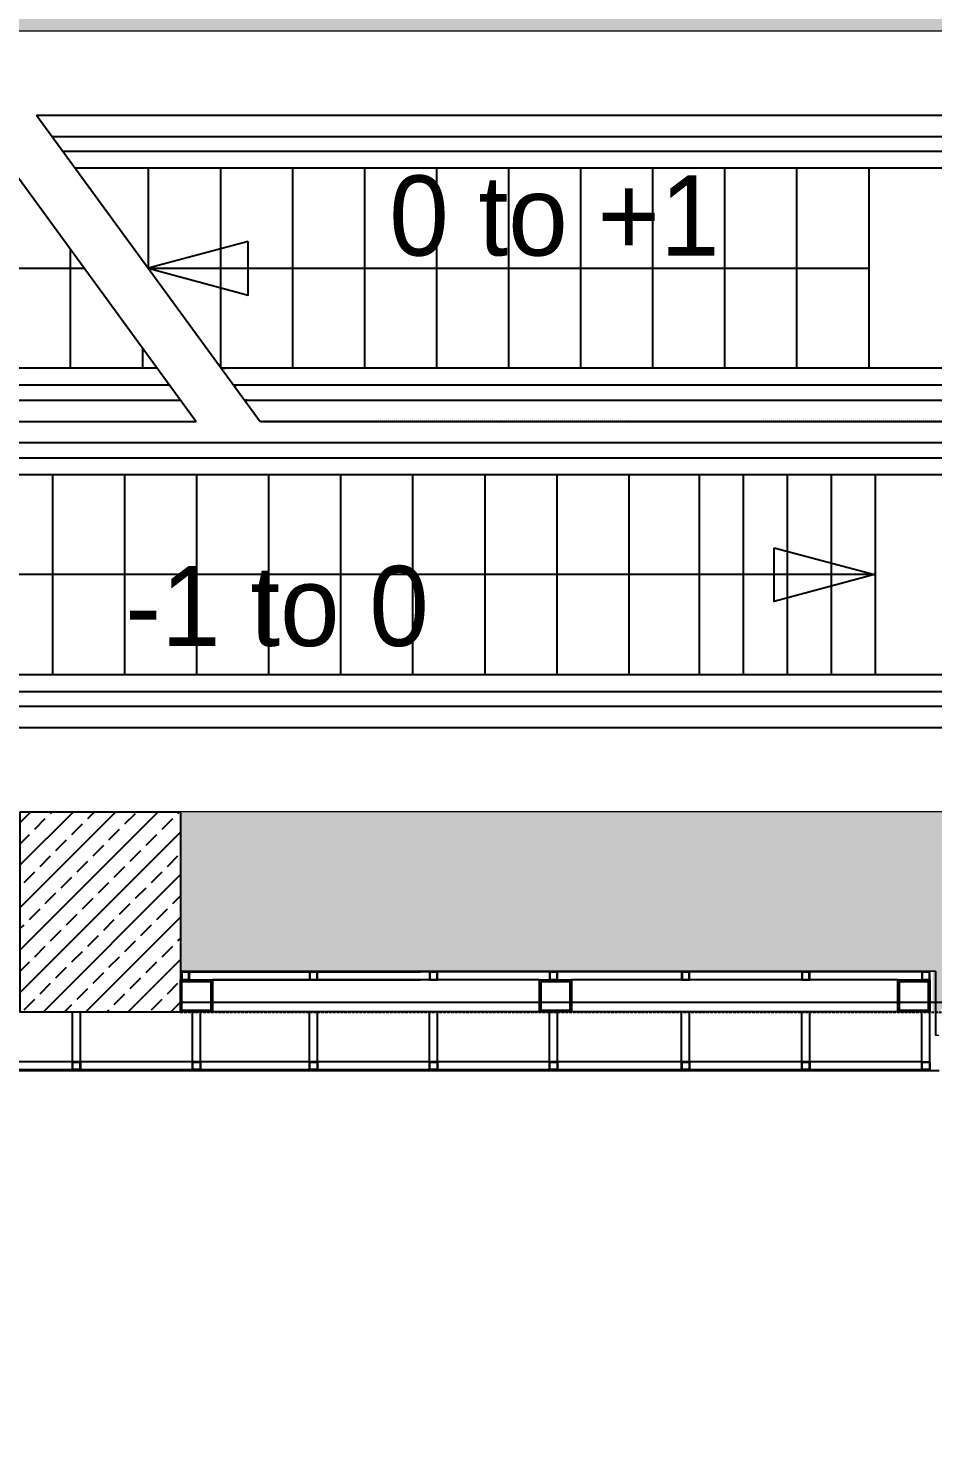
# Model space of a CAD drawing. Header units: metres. Extents: x -11920 to 1298, y -8631 to 433.
# Drawn here: x -2594 to -2143, y -8624 to -7915 of the extents above; entities that cross this region are included whole.
import ezdxf

# ---------------------------------------------------------------- set-up
doc = ezdxf.new("R2010")
doc.units = ezdxf.units.M
doc.header["$LTSCALE"] = 0.01
doc.header["$MEASUREMENT"] = 0
doc.linetypes.add('DOT2', pattern=[0.125, 0, -0.125])
doc.linetypes.add('HIDDEN', pattern=[9.525, 6.35, -3.175])
doc.layers.get('0').update_dxf_attribs({"color": 30, "lineweight": 0})
for name, color, linetype, lineweight in [('Ag-040', 2, 'Continuous', 20), ('AG-Profile_Aluminium', 122, 'Continuous', 9), ('AG-Slab_Hole', 163, 'Continuous', 20), ('DOS-AG-Floor_PVC', 91, 'Continuous', 15)]:
    doc.layers.add(name, color=color, linetype=linetype, lineweight=lineweight)
for name, color, linetype in [('AG-ELEV-02', 152, 'Continuous'), ('AG-HIDDEN', 9, 'HIDDEN'), ('AR-ESCALATOR', 3, 'Continuous'), ('AR-STEEL', 122, 'Continuous'), ('V-0_Hatch_Concrete', 252, 'Continuous'), ('V-2_Column', 160, 'Continuous')]:
    doc.layers.add(name, color=color, linetype=linetype)
doc.styles.add('IIS IKEA SANS', font='')
doc.styles.get('IIS IKEA SANS').set_extended_font_data('IKEA Sans')

# ---------------------------------------------------------------- blocks, each defined once
blk = doc.blocks.new('150714_ARSA$0$KOLON 80X120')
at = {"layer": 'V-0_Hatch_Concrete'}
h = blk.add_hatch(dxfattribs=at)
h.set_pattern_fill('ANSI33', color=256, scale=60)
h.set_pattern_definition([(45, (-19036.79, -4512.143), (-10.606602, 10.606602), []), (45, (-19026.183, -4512.143), (-10.606602, 10.606602), [7.5, -3.75])])
h.paths.add_polyline_path([(0, 100), (80, 100), (80, 0), (0, 0)])
blk.add_lwpolyline([(0, 100), (80, 100), (80, 0), (0, 0), (0, 100)])
blk = doc.blocks.new('IIS_RoomInfo_2D')
at = {"style": 'IIS IKEA SANS'}
for tag, p, height in [('IIS_ROOMINFO_1:ROOMNAME', (-5.191, 1.615), 2), ('IIS_ROOMINFO_1:ROOMNO', (-5.191, -1.385), 2), ('IIS_ROOMINFO_1:ROOMM2', (-5.191, -3.635), 1.25)]:
    blk.add_attdef(tag, p, '', height=height, dxfattribs=at)
blk = doc.blocks.new('GVEST')
at = {"layer": 'AG-Slab_Hole', "ltscale": 0.3}
for points in [[(-16000, -3700), (-6350, -3700), (-6350, -4070), (-5350, -4070), (-5350, -4120)], [(-6350, -7600), (-11000, -7600)]]:
    blk.add_lwpolyline(points, dxfattribs=at)
at = {"layer": 'AR-ESCALATOR', "color": 140}
blk.add_line((-12039.2, -4120), (-10922, -5650), dxfattribs=at)
at = {"layer": 'AR-ESCALATOR'}
blk.add_line((-11719.2, -4120), (-10602, -5650), dxfattribs=at)
at = {"layer": 'AR-ESCALATOR', "linetype": 'DOT2', "ltscale": 0.001}
blk.add_line((-10602, -5650), (-6922.8, -5650), dxfattribs=at)
at = {"layer": 'AR-ESCALATOR'}
for points in [[(-11719.2, -4120), (-6450.1, -4120), (-6426, -4123.3, -0.286419), (-6411.6, -4134.8, -0.056277), (-6392.3, -4226.5)], [(-6391.9, -4301.5, -0.048643), (-6405.1, -4371, -0.290108), (-6419.2, -4383.3), (-6450.1, -4385), (-11525.7, -4385)], [(-6391.9, -5468.5, 0.048643), (-6405.1, -5399, 0.290108), (-6419.2, -5386.7), (-6450.1, -5385), (-10795.5, -5385)], [(-10595.5, -5650), (-6450.1, -5650), (-6426, -5646.7, 0.286419), (-6411.6, -5635.2, 0.056277), (-6392.3, -5543.5)]]:
    blk.add_lwpolyline(points, format="xyb", dxfattribs=at)
for points in [[(-11641.4, -4226.5), (-5850, -4226.5), (-5850, -4301.5), (-11586.6, -4301.5)], [(-11158.6, -4887.7), (-11158.6, -4385)], [(-10798.6, -5380.8), (-10798.6, -4385)], [(-10438.6, -5385), (-10438.6, -4385)], [(-10078.6, -5385), (-10078.6, -4385)], [(-9718.6, -5385), (-9718.6, -4385)], [(-9358.6, -5385), (-9358.6, -4385)], [(-8998.6, -5385), (-8998.6, -4385)], [(-8638.6, -5385), (-8638.6, -4385)], [(-8278.6, -5385), (-8278.6, -4385)], [(-7918.6, -5385), (-7918.6, -4385)], [(-7558.6, -5385), (-7558.6, -4385)], [(-11160.6, -4885), (-7558.6, -4885)], [(-10781.4, -5385), (-10774.9, -5385)], [(-10679.7, -5543.5), (-5850, -5543.5), (-5850, -5468.5), (-10734.5, -5468.5)], [(-10724.8, -5468.5), (-10718.4, -5468.5)], [(-10718.4, -5468.5), (-10724.8, -5468.5)], [(-10667.6, -5543.5), (-10674.1, -5543.5)], [(-10674.1, -5543.5), (-10667.6, -5543.5)], [(-10595.5, -5650), (-10602, -5650)]]:
    blk.add_lwpolyline(points, dxfattribs=at)
blk.add_lwpolyline([(-10660.6, -4751), (-11160.6, -4885), (-10660.6, -5019)], close=True, dxfattribs=at)
at = {"layer": 'AR-ESCALATOR', "color": 140}
for points in [[(-11548.5, -5385), (-11548.5, -4792)], [(-14087.1, -4885), (-11480.6, -4885)], [(-11188.5, -5385), (-11188.5, -5285)], [(-11115.5, -5385), (-15730.6, -5385)], [(-11054.5, -5468.5), (-16350, -5468.5), (-16350, -5543.5), (-10999.7, -5543.5)], [(-17200, -5650), (-10922, -5650)], [(-5850, -5756.5), (-15950, -5756.5)], [(-15950, -5831.5), (-5850, -5831.5)], [(-15950, -5915), (-6450.1, -5915)], [(-11639.3, -5915), (-11639.3, -6915)], [(-11279.3, -5915), (-11279.3, -6915)], [(-10919.3, -5915), (-10919.3, -6915)], [(-10559.3, -5915), (-10559.3, -6915)], [(-10199.3, -5915), (-10199.3, -6915)], [(-9839.3, -5915), (-9839.3, -6915)], [(-9479.3, -5915), (-9479.3, -6915)], [(-9119.3, -5915), (-9119.3, -6915)], [(-8759.3, -5915), (-8759.3, -6915)], [(-8407.6, -5915), (-8407.6, -6915)], [(-8187.6, -5915), (-8187.6, -6915)], [(-7967.6, -5915), (-7967.6, -6915)], [(-7747.6, -5915), (-7747.6, -6915)], [(-7527.6, -5915), (-7527.6, -6915)], [(-7527.6, -6415), (-15599.3, -6415)], [(-15950, -6915), (-6450.1, -6915)], [(-15950, -6998.5), (-5850, -6998.5)], [(-5850, -7073.5), (-15950, -7073.5)], [(-5150, -7180), (-15950, -7180)]]:
    blk.add_lwpolyline(points, dxfattribs=at)
at = {"layer": 'AR-ESCALATOR', "linetype": 'DOT2', "ltscale": 0.001}
blk.add_lwpolyline([(-6922.8, -5650), (-10602, -5650)], dxfattribs=at)
at = {"layer": 'AR-ESCALATOR', "color": 140}
blk.add_lwpolyline([(-8032.1, -6281), (-7532.1, -6415), (-8032.1, -6549)], close=True, dxfattribs=at)
blk = doc.blocks.new('A$C0D064DF4')
at = {"layer": 'AG-Profile_Aluminium'}
for p, q in [((-7595, -796.3), (-7595, -795.3)), ((-3807.8, -1292.9), (-10091, -1292.9)), ((-10091, -1293.9), (-3807.8, -1293.9))]:
    blk.add_line(p, q, dxfattribs=at)
for points in [[(-6359, -795.3), (-7595, -795.3)], [(-7595, -796.3), (-6359, -796.3)], [(-7541, -795.3), (-3825.5, -795.3), (-3825.5, -1116), (-3811.5, -1116), (-3811.5, -1117), (-3826.5, -1117), (-3826.5, -796.3), (-7541, -796.3)]]:
    blk.add_lwpolyline(points, dxfattribs=at)
blk = doc.blocks.new('A$C671812AB')
at = {"layer": 'AG-ELEV-02'}
for p, q in [((-126.1, -2948.3), (1028.9, -2948.3)), ((3533.9, -2948.3), (-71.1, -2948.3)), ((-11.1, -2988.3), (1028.9, -2988.3)), ((-711.1, -3397.5), (-711.1, -3148.3)), ((-671.1, -3397.5), (-671.1, -3148.3)), ((-111.1, -3397.5), (-111.1, -3148.3)), ((-71.1, -3397.5), (-71.1, -3148.3)), ((473.9, -3397.5), (473.9, -3148.3)), ((513.9, -3397.5), (513.9, -3148.3)), ((1073.9, -3397.5), (1073.9, -3148.3)), ((1113.9, -3397.5), (1113.9, -3148.3)), ((1673.9, -3397.5), (1673.9, -3148.3)), ((1713.9, -3397.5), (1713.9, -3148.3)), ((2333.9, -3397.5), (2333.9, -3148.3)), ((2373.9, -3397.5), (2373.9, -3148.3)), ((2933.9, -3397.5), (2933.9, -3148.3)), ((2973.9, -3397.5), (2973.9, -3148.3)), ((3533.9, -3397.5), (3533.9, -3148.3)), ((3573.9, -3397.5), (3573.9, -3148.3)), ((3533.9, -3397.5), (-2576.1, -3397.5)), ((3533.9, -3437.5), (-2576.1, -3437.5))]:
    blk.add_line(p, q, dxfattribs=at)
at = {"layer": 'AG-ELEV-02', "ltscale": 0.3}
for p, q in [((1623.9, -2988.3), (-11.1, -2988.3)), ((3413.9, -2988.3), (1783.9, -2988.3)), ((1623.9, -3148.3), (-11.1, -3148.3)), ((3413.9, -3148.3), (1783.9, -3148.3))]:
    blk.add_line(p, q, dxfattribs=at)
at = {"layer": 'AG-ELEV-02', "ltscale": 2.5}
blk.add_line((-171.1, -3098.5), (5753.9, -3098.5), dxfattribs=at)
at = {"layer": 'AG-HIDDEN', "ltscale": 200}
blk.add_line((-171.1, -3148.5), (5753.9, -3148.5), dxfattribs=at)
at = {"layer": 'AR-STEEL'}
for points in [[(-126.1, -2988.3), (-126.1, -2948.3), (-166.1, -2948.3), (-166.1, -2988.3)], [(-128.1, -2986.3), (-128.1, -2950.3), (-164.1, -2950.3), (-164.1, -2986.3)], [(513.9, -2988.3), (513.9, -2948.3), (473.9, -2948.3), (473.9, -2988.3)], [(511.9, -2986.3), (511.9, -2950.3), (475.9, -2950.3), (475.9, -2986.3)], [(1113.9, -2988.3), (1113.9, -2948.3), (1073.9, -2948.3), (1073.9, -2988.3)], [(1111.9, -2986.3), (1111.9, -2950.3), (1075.9, -2950.3), (1075.9, -2986.3)], [(1713.9, -2988.3), (1713.9, -2948.3), (1673.9, -2948.3), (1673.9, -2988.3)], [(1711.9, -2986.3), (1711.9, -2950.3), (1675.9, -2950.3), (1675.9, -2986.3)], [(2373.9, -2988.3), (2373.9, -2948.3), (2333.9, -2948.3), (2333.9, -2988.3)], [(2371.9, -2986.3), (2371.9, -2950.3), (2335.9, -2950.3), (2335.9, -2986.3)], [(2973.9, -2988.3), (2973.9, -2948.3), (2933.9, -2948.3), (2933.9, -2988.3)], [(2971.9, -2986.3), (2971.9, -2950.3), (2935.9, -2950.3), (2935.9, -2986.3)], [(3573.9, -2988.3), (3573.9, -2948.3), (3533.9, -2948.3), (3533.9, -2988.3)], [(3571.9, -2986.3), (3571.9, -2950.3), (3535.9, -2950.3), (3535.9, -2986.3)], [(-163.1, -2996.3), (-19.1, -2996.3), (-19.1, -3140.3), (-163.1, -3140.3)], [(1631.9, -2996.3), (1775.9, -2996.3), (1775.9, -3140.3), (1631.9, -3140.3)], [(3421.9, -2996.3), (3565.9, -2996.3), (3565.9, -3140.3), (3421.9, -3140.3)], [(-671.1, -3397.5), (-671.1, -3437.5), (-711.1, -3437.5), (-711.1, -3397.5)], [(-673.1, -3399.5), (-673.1, -3435.5), (-709.1, -3435.5), (-709.1, -3399.5)], [(-71.1, -3397.5), (-71.1, -3437.5), (-111.1, -3437.5), (-111.1, -3397.5)], [(-73.1, -3399.5), (-73.1, -3435.5), (-109.1, -3435.5), (-109.1, -3399.5)], [(513.9, -3397.5), (513.9, -3437.5), (473.9, -3437.5), (473.9, -3397.5)], [(511.9, -3399.5), (511.9, -3435.5), (475.9, -3435.5), (475.9, -3399.5)], [(1113.9, -3397.5), (1113.9, -3437.5), (1073.9, -3437.5), (1073.9, -3397.5)], [(1111.9, -3399.5), (1111.9, -3435.5), (1075.9, -3435.5), (1075.9, -3399.5)], [(1713.9, -3397.5), (1713.9, -3437.5), (1673.9, -3437.5), (1673.9, -3397.5)], [(1711.9, -3399.5), (1711.9, -3435.5), (1675.9, -3435.5), (1675.9, -3399.5)], [(2373.9, -3397.5), (2373.9, -3437.5), (2333.9, -3437.5), (2333.9, -3397.5)], [(2371.9, -3399.5), (2371.9, -3435.5), (2335.9, -3435.5), (2335.9, -3399.5)], [(2973.9, -3397.5), (2973.9, -3437.5), (2933.9, -3437.5), (2933.9, -3397.5)], [(2971.9, -3399.5), (2971.9, -3435.5), (2935.9, -3435.5), (2935.9, -3399.5)], [(3573.9, -3397.5), (3573.9, -3437.5), (3533.9, -3437.5), (3533.9, -3397.5)], [(3571.9, -3399.5), (3571.9, -3435.5), (3535.9, -3435.5), (3535.9, -3399.5)]]:
    blk.add_lwpolyline(points, close=True, dxfattribs=at)
for points in [[(-171.1, -2988.3), (-11.1, -2988.3), (-11.1, -3148.3), (-171.1, -3148.3), (-171.1, -2988.3)], [(1623.9, -2988.3), (1783.9, -2988.3), (1783.9, -3148.3), (1623.9, -3148.3), (1623.9, -2988.3)], [(3413.9, -2988.3), (3573.9, -2988.3), (3573.9, -3148.3), (3413.9, -3148.3), (3413.9, -2988.3)]]:
    blk.add_lwpolyline(points, dxfattribs=at)
blk.add_blockref('A$C0D064DF4', (7428.9, -2148.5))

msp = doc.modelspace()

# ---------------------------------------------------------------- hatches: boundary and pattern name
at = {"layer": 'DOS-AG-Floor_PVC'}
h = msp.add_hatch(dxfattribs=at)
h.set_pattern_fill('CROSS', color=256, scale=100, style=0)
h.set_pattern_definition([(0, (-1930.435, -7585.879), (25, 25), [12.5, -37.5]), (90, (-1924.185, -7592.129), (-25, 25), [12.5, -37.5])])
h.paths.add_polyline_path([(-1178.93, -8368.12), (-1178.93, -8568.12), (-1628.93, -8568.12), (-1628.93, -8368.12)], flags=16)
edge = h.paths.add_edge_path()
edge.add_line((-1671.93, -8624.41), (-1134.91, -8624.41))
edge.add_line((-1134.91, -8624.41), (-1134.83, -8285.98))
edge.add_line((-1134.83, -8285.98), (-1134.83, -8285.88))
edge.add_line((-1134.83, -8285.88), (-1091.93, -8285.88))
edge.add_line((-1091.93, -8285.88), (-1091.93, -8406.82))
edge.add_arc((-1090.05, -8155.21), 251.62, 269.57118, 359.84649)
edge.add_line((-838.44, -8155.88), (-838.44, -7585.88))
edge.add_line((-838.44, -7585.88), (-1930.44, -7585.88))
edge.add_line((-1930.44, -7585.88), (-1930.44, -7174.88))
edge.add_line((-1930.44, -7174.88), (-1911.51, -7174.88))
edge.add_line((-1911.51, -7174.88), (-1911.44, -7174.88))
edge.add_line((-1911.44, -7174.88), (-1911.44, -7084.88))
edge.add_line((-1911.44, -7084.88), (-1930.44, -7084.88))
edge.add_line((-1930.44, -7084.88), (-1930.44, -6982.88))
edge.add_line((-1930.44, -6982.88), (-1911.44, -6982.88))
edge.add_line((-1911.44, -6982.88), (-1911.44, -6872.88))
edge.add_line((-1911.44, -6872.88), (-1930.44, -6872.88))
edge.add_line((-1930.44, -6872.88), (-1930.44, -6822.88))
edge.add_line((-1930.44, -6822.88), (-1911.44, -6822.88))
edge.add_line((-1911.44, -6822.88), (-1911.44, -6732.88))
edge.add_line((-1911.44, -6732.88), (-1930.44, -6732.88))
edge.add_line((-1930.44, -6732.88), (-1930.44, -6625.88))
edge.add_line((-1930.44, -6625.88), (-1584.44, -6625.88))
edge.add_line((-1584.44, -6625.88), (-1584.44, -6467.88))
edge.add_line((-1584.44, -6467.88), (-2135.44, -6467.88))
edge.add_line((-2135.44, -6467.88), (-2135.44, -7500.88))
edge.add_line((-2135.44, -7500.88), (-3578.44, -7500.88))
edge.add_line((-3578.44, -7500.88), (-3578.44, -7460.88))
edge.add_line((-3578.44, -7460.88), (-3848.44, -7460.88))
edge.add_line((-3848.44, -7460.88), (-3848.44, -7500.88))
edge.add_line((-3848.44, -7500.88), (-4013.44, -7500.88))
edge.add_line((-4013.44, -7500.88), (-4013.44, -7460.88))
edge.add_line((-4013.44, -7460.88), (-4283.44, -7460.88))
edge.add_line((-4283.44, -7460.88), (-4283.44, -7500.88))
edge.add_line((-4283.44, -7500.88), (-4341.44, -7500.88))
edge.add_line((-4341.44, -7500.88), (-4341.44, -8015.88))
edge.add_line((-4341.44, -8015.88), (-4198.44, -8015.88))
edge.add_line((-4198.44, -8015.88), (-4198.44, -8095.88))
edge.add_line((-4198.44, -8095.88), (-4278.44, -8095.88))
edge.add_line((-4278.44, -8095.88), (-4278.44, -8305.88))
edge.add_line((-4278.44, -8305.88), (-4198.44, -8305.88))
edge.add_line((-4198.44, -8305.88), (-4198.44, -8400.88))
edge.add_line((-4198.44, -8400.88), (-3438.44, -8400.88))
edge.add_line((-3438.44, -8400.88), (-3438.44, -8305.88))
edge.add_line((-3438.44, -8305.88), (-3358.44, -8305.88))
edge.add_line((-3358.44, -8305.88), (-3358.44, -8400.88))
edge.add_line((-3358.44, -8400.88), (-2764.38, -8400.88))
edge.add_line((-2764.38, -8400.88), (-2764.38, -8385.41))
edge.add_line((-2764.38, -8385.41), (-2598.44, -8385.41))
edge.add_line((-2598.44, -8385.41), (-2598.44, -8306.21))
edge.add_line((-2598.44, -8306.21), (-3018.44, -8305.88))
edge.add_line((-3018.44, -8305.88), (-3018.44, -8115.88))
edge.add_line((-3018.44, -8115.88), (-3118.44, -8115.88))
edge.add_line((-3118.44, -8115.88), (-3118.44, -8110.88))
edge.add_line((-3118.44, -8110.88), (-3138.44, -8110.88))
edge.add_line((-3138.44, -8110.88), (-3138.44, -7957.88))
edge.add_line((-3138.44, -7957.88), (-3118.44, -7957.88))
edge.add_line((-3118.44, -7957.88), (-3118.44, -7952.88))
edge.add_line((-3118.44, -7952.88), (-3018.44, -7952.88))
edge.add_line((-3018.44, -7952.88), (-3018.44, -7915.88))
edge.add_line((-3018.44, -7915.88), (-2053.44, -7915.88))
edge.add_line((-2053.44, -7915.88), (-2053.44, -7952.88))
edge.add_line((-2053.44, -7952.88), (-1953.44, -7952.88))
edge.add_line((-1953.44, -7952.88), (-1953.44, -7957.88))
edge.add_line((-1953.44, -7957.88), (-1933.44, -7957.88))
edge.add_line((-1933.44, -7957.88), (-1933.44, -8263.88))
edge.add_line((-1933.44, -8263.88), (-1953.44, -8263.88))
edge.add_line((-1953.44, -8263.88), (-1953.44, -8268.88))
edge.add_line((-1953.44, -8268.88), (-2053.44, -8268.88))
edge.add_line((-2053.44, -8268.88), (-2053.44, -8305.88))
edge.add_line((-2053.44, -8305.88), (-2518.44, -8305.88))
edge.add_line((-2518.44, -8305.88), (-2518.44, -8385.51))
edge.add_line((-2518.44, -8385.51), (-2142.49, -8385.41))
edge.add_line((-2142.49, -8385.41), (-2142.49, -8406.48))
edge.add_line((-2142.49, -8406.48), (-2139.59, -8406.48))
edge.add_line((-2139.59, -8406.48), (-2139.59, -8406.82))
edge.add_line((-2139.59, -8406.82), (-2135.93, -8400.88))
edge.add_line((-2135.93, -8400.88), (-1758.44, -8400.88))
edge.add_line((-1758.44, -8400.88), (-1758.44, -8305.88))
edge.add_line((-1758.44, -8305.88), (-1714.93, -8305.88))
edge.add_line((-1714.93, -8305.88), (-1714.93, -8285.88))
edge.add_line((-1714.93, -8285.88), (-1671.93, -8285.88))
edge.add_line((-1671.93, -8285.88), (-1671.93, -8624.41))

# ---------------------------------------------------------------- linework, layer by layer
for points in [[(-3358.44, -8400.88), (-2764.38, -8400.88), (-2764.38, -8385.41), (-2598.44, -8385.41), (-2598.44, -8306.21), (-3018.44, -8305.88), (-3018.44, -8115.88), (-3118.44, -8115.88), (-3118.44, -8110.88), (-3138.44, -8110.88), (-3138.44, -7957.88), (-3118.44, -7957.88), (-3118.44, -7952.88), (-3018.44, -7952.88), (-3018.44, -7915.88), (-2053.44, -7915.88)], [(-2053.44, -8305.88), (-2518.44, -8305.88), (-2518.44, -8385.51), (-2142.49, -8385.41)]]:
    msp.add_lwpolyline(points, dxfattribs=at)

# ---------------------------------------------------------------- block references
at = {"xscale": 0.1, "yscale": 0.1, "zscale": 0.1}
msp.add_blockref('A$C671812AB', (-2501.33, -8091.02), dxfattribs=at)
at = {"layer": 'Ag-040', "color": 2, "linetype": 'Continuous', "lineweight": -2, "transparency": 33554610}
ref = msp.add_blockref('IIS_RoomInfo_2D', (-2218.85, -8060.35), dxfattribs=dict(at, xscale=-20, yscale=20, zscale=20))
ref.add_attrib('IIS_ROOMINFO_1:ROOMNAME', '0 to +1', (-2414.07, -8028.06), dxfattribs={"layer": '0', "height": 40, "style": 'IIS IKEA SANS'})
ref = msp.add_blockref('IIS_RoomInfo_2D', (-2350.7, -8255.35), dxfattribs=dict(at, xscale=-20, yscale=20, zscale=20))
ref.add_attrib('IIS_ROOMINFO_1:ROOMNAME', '-1 to 0', (-2545.92, -8223.06), dxfattribs={"layer": '0', "height": 40, "style": 'IIS IKEA SANS'})
at = {"layer": 'AR-ESCALATOR', "xscale": 0.1, "yscale": 0.1, "zscale": 0.1}
msp.add_blockref('GVEST', (-1418.44, -7545.88), dxfattribs=at)
at = {"layer": 'V-2_Column', "lineweight": -2, "transparency": 33554610}
msp.add_blockref('150714_ARSA$0$KOLON 80X120', (-2598.44, -8405.88), dxfattribs=at)

doc.saveas('drawing.dxf')
